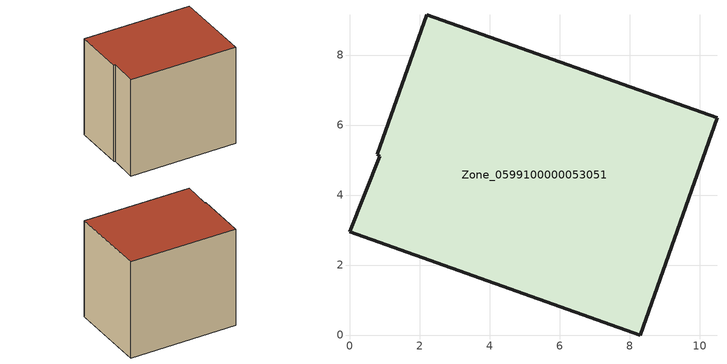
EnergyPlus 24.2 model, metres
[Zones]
Zone_0599100000053051
 floor ground (C_G): 0.79,5.17 2.2,9.14 10.5,6.2 8.3,0 0,2.94 0.86,5.11 z0.41
 wall outside (C_F): 0,2.94 8.3,0 10.5,6.2 2.2,9.14 0.79,5.17 0.86,5.11 0,2.94 z0.41:8.56
 roof outside (C_R): 2.2,9.14 0.79,5.17 0.86,5.11 0,2.94 8.3,0 10.5,6.2 z8.56
[BUILDING]
Pand.0599100000053051: North Axis=0; Terrain=City; Loads Convergence Tolerance Value=0.04; Temperature Convergence Tolerance Value=0.4; Solar Distribution=FullExterior; Maximum Number of Warmup Days=25; Minimum Number of Warmup Days=1
[Site:Location]
Rotterdam.The.Hague.AP_ZH_NLD Design_Conditions: Latitude=51.96; Longitude=4.45; Time Zone=1; Elevation=-4.5
[SITE:GROUNDTEMPERATURE:BUILDINGSURFACE]
18, 18, 18, 18, 18, 18, 18, 18, 18, 18, 18, 18
[MATERIAL] Thermal Absorptance=0.9; Solar Absorptance=0.7; Visible Absorptance=0.7
Name | Roughness | Thickness | Conductivity | Density | Specific Heat
G.TI.1965-1974 | MediumSmooth | 0.15 | 0.882353 | 540 | 1210
F.TI.1965-1974 | Rough | 0.3 | 0.697674 | 1920 | 840
R.TI.1965-1974 | MediumRough | 0.2 | 0.232558 | 1500 | 1000
[CONSTRUCTION]
C_G: G.TI.1965-1974
C_F: F.TI.1965-1974
C_R: R.TI.1965-1974
[ZONE]
Zone_0599100000053051: Type=1; Multiplier=1; Ceiling Height=Autocalculate; Volume=Autocalculate; Floor Area=autocalculate; Part of Total Floor Area=Yes
[ZONEINFILTRATION:DESIGNFLOWRATE]
Infil_Zone_0599100000053051: Zone or ZoneList or Space or SpaceList=Zone_0599100000053051; Schedule=AlwaysOn; Design Flow Rate Calculation Method=Flow/Area; Flow Rate per Floor Area=0.003; Constant Term Coefficient=1; Temperature Term Coefficient=0; Velocity Term Coefficient=0; Velocity Squared Term Coefficient=0
[HVACTEMPLATE:ZONE:IDEALLOADSAIRSYSTEM]
Zone_0599100000053051: Maximum Heating Supply Air Temperature=50; Minimum Cooling Supply Air Temperature=13; Maximum Heating Supply Air Humidity Ratio=0.0156; Minimum Cooling Supply Air Humidity Ratio=0.0077; Heating Limit=NoLimit; Cooling Limit=NoLimit; Dehumidification Control Type=ConstantSensibleHeatRatio; Cooling Sensible Heat Ratio=0.7; Dehumidification Setpoint=60; Humidification Control Type=None; Humidification Setpoint=30; Outdoor Air Method=None; Outdoor Air Flow Rate per Person=0.00944; Outdoor Air Flow Rate per Zone Floor Area=0; Outdoor Air Flow Rate per Zone=0; Demand Controlled Ventilation Type=None; Outdoor Air Economizer Type=NoEconomizer; Heat Recovery Type=None; Sensible Heat Recovery Effectiveness=0.7; Latent Heat Recovery Effectiveness=0.65
[ZONECONTROL:THERMOSTAT]
ThermostatControl_Zone_0599100000053051: Zone or ZoneList=Zone_0599100000053051; Control Type Schedule=DualSetpointControlType; Control 1=Thermostat_Zone_0599100000053051; Temperature Difference Between Cutout And Setpoint=0
[THERMOSTATSETPOINT:DUALSETPOINT]
Thermostat_Zone_0599100000053051: Heating Setpoint Temperature Schedule=HeatingSetpoint_Zone_0599100000053051; Cooling Setpoint Temperature Schedule=CoolingSetpoint_Zone_0599100000053051
[SCHEDULE:COMPACT]
HeatingSetpoint_Zone_0599100000053051: Through: 12/31, For: AllDays, Until: 24:00, 21
CoolingSetpoint_Zone_0599100000053051: Through: 12/31, For: AllDays, Until: 24:00, 24
DualSetpointControlType: Through: 12/31, For: AllDays, Until: 24:00, 4
AlwaysOn: Through: 12/31, For: AllDays, Until: 24:00, 1
